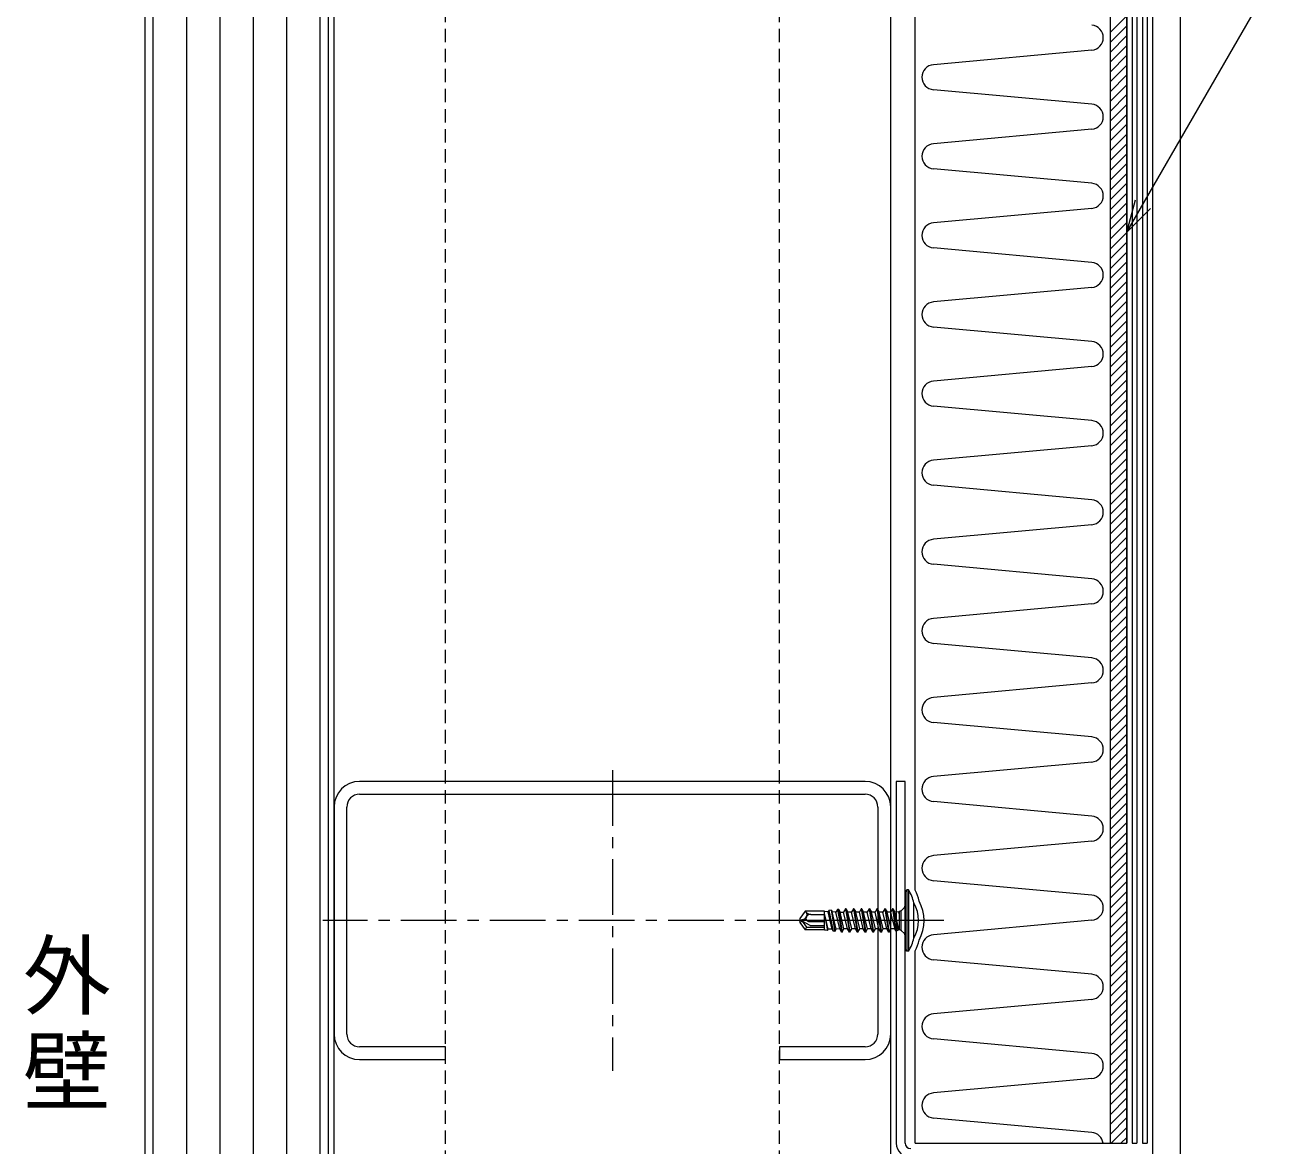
# Model space of a CAD drawing. Units: millimetres, scale not verified. Extents: x -840 to 840, y -594 to 594.
# Drawn here: x -682.2 to -456.4, y -12.7 to 188.7 of the extents above; entities that cross this region are included whole.
import ezdxf
from ezdxf.enums import TextEntityAlignment as Align

# ---------------------------------------------------------------- set-up
doc = ezdxf.new("R2010")
doc.units = ezdxf.units.MM
doc.header["$LTSCALE"] = 2
doc.linetypes.add('CHAIN1', pattern=[8, 5, -1, 1, -1])
doc.linetypes.add('DASHED1', pattern=[1.8, 1.2, -0.6])
for name, color, linetype, lineweight in [('0-0_基準線(IBｼｰﾄ)', 4, 'Continuous', 9), ('0-1_断熱材', 5, 'Continuous', 9), ('0-4_鋼材(受け鋼鈑)', 7, 'Continuous', 9), ('0-5_寸法線', 7, 'Continuous', 9), ('0-6_タイトル文字', 5, 'Continuous', 9), ('0-7_鋼材(C型・H鋼ｅｔｃ)', 7, 'Continuous', 9), ('0-8_中心線', 2, 'CHAIN1', 9), ('0-9_躯体', 7, 'Continuous', 9), ('0-C_部材(ﾋﾞｽ類)', 7, 'Continuous', 9), ('1-4_塗膜(MR-Z)', 134, 'Continuous', 9), ('1-5_塗膜(N-300)', 2, 'Continuous', 9), ('1-6_構築線', 4, 'Continuous', 9)]:
    doc.layers.add(name, color=color, linetype=linetype, lineweight=lineweight)
doc.styles.add('ＭＳ ゴシック', font='')
doc.styles.get('ＭＳ ゴシック').set_extended_font_data('MS Gothic')

msp = doc.modelspace()

# ---------------------------------------------------------------- linework, layer by layer
at = {"layer": '0-0_基準線(IBｼｰﾄ)', "color": 7}
for p, q in [((-479.64, -56.748), (-479.64, 318.06)), ((-474.64, -56.748), (-474.64, 318.06))]:
    msp.add_line(p, q, dxfattribs=at)
at = {"layer": '0-1_断熱材', "color": 7}
for p, q in [((-522.306, 33.221), (-522.306, 315.226)), ((-487.306, 315.226), (-487.306, -12.214)), ((-522.306, -12.214), (-522.306, 22.352)), ((-522.306, -12.214), (-487.306, -12.214))]:
    msp.add_line(p, q, dxfattribs=at)
at = {"layer": '0-1_断熱材'}
for p, q in [((-484.306, 315.226), (-484.306, -12.214)), ((-487.306, 187.346), (-484.306, 190.346)), ((-487.306, 185.578), (-484.306, 188.578)), ((-487.306, 183.81), (-484.306, 186.81)), ((-487.306, 182.042), (-484.306, 185.042)), ((-487.306, 180.274), (-484.306, 183.274)), ((-487.306, 178.507), (-484.306, 181.507)), ((-487.306, 176.739), (-484.306, 179.739)), ((-487.306, 174.971), (-484.306, 177.971)), ((-487.306, 173.203), (-484.306, 176.203)), ((-487.306, 171.436), (-484.306, 174.436)), ((-487.306, 169.668), (-484.306, 172.668)), ((-487.306, 167.9), (-484.306, 170.9)), ((-487.306, 166.132), (-484.306, 169.132)), ((-487.306, 164.365), (-484.306, 167.365)), ((-487.306, 162.597), (-484.306, 165.597)), ((-487.306, 160.829), (-484.306, 163.829)), ((-487.306, 159.061), (-484.306, 162.061)), ((-487.306, 157.293), (-484.306, 160.293)), ((-487.306, 155.526), (-484.306, 158.526)), ((-487.306, 153.758), (-484.306, 156.758)), ((-487.306, 151.99), (-484.306, 154.99)), ((-487.306, 150.222), (-484.306, 153.222)), ((-487.306, 148.455), (-484.306, 151.455)), ((-487.306, 146.687), (-484.306, 149.687)), ((-487.306, 144.919), (-484.306, 147.919)), ((-487.306, 143.151), (-484.306, 146.151)), ((-487.306, 141.384), (-484.306, 144.384)), ((-487.306, 139.616), (-484.306, 142.616)), ((-487.306, 137.848), (-484.306, 140.848)), ((-487.306, 136.08), (-484.306, 139.08)), ((-487.306, 134.313), (-484.306, 137.313)), ((-487.306, 132.545), (-484.306, 135.545)), ((-487.306, 130.777), (-484.306, 133.777)), ((-487.306, 129.009), (-484.306, 132.009)), ((-487.306, 127.241), (-484.306, 130.241)), ((-487.306, 125.474), (-484.306, 128.474)), ((-487.306, 123.706), (-484.306, 126.706)), ((-487.306, 121.938), (-484.306, 124.938)), ((-487.306, 120.17), (-484.306, 123.17)), ((-487.306, 118.403), (-484.306, 121.403)), ((-487.306, 116.635), (-484.306, 119.635)), ((-487.306, 114.867), (-484.306, 117.867)), ((-487.306, 113.099), (-484.306, 116.099)), ((-487.306, 111.332), (-484.306, 114.332)), ((-487.306, 109.564), (-484.306, 112.564)), ((-487.306, 107.796), (-484.306, 110.796)), ((-487.306, 106.028), (-484.306, 109.028)), ((-487.306, 104.26), (-484.306, 107.26)), ((-487.306, 102.493), (-484.306, 105.493)), ((-487.306, 100.725), (-484.306, 103.725)), ((-487.306, 98.957), (-484.306, 101.957)), ((-487.306, 97.189), (-484.306, 100.189)), ((-487.306, 95.422), (-484.306, 98.422)), ((-487.306, 93.654), (-484.306, 96.654)), ((-487.306, 91.886), (-484.306, 94.886)), ((-487.306, 90.118), (-484.306, 93.118)), ((-487.306, 88.351), (-484.306, 91.351)), ((-487.306, 86.583), (-484.306, 89.583)), ((-487.306, 84.815), (-484.306, 87.815)), ((-487.306, 83.047), (-484.306, 86.047)), ((-487.306, 81.279), (-484.306, 84.279)), ((-487.306, 79.512), (-484.306, 82.512)), ((-487.306, 77.744), (-484.306, 80.744)), ((-487.306, 75.976), (-484.306, 78.976)), ((-487.306, 74.208), (-484.306, 77.208)), ((-487.306, 72.441), (-484.306, 75.441)), ((-487.306, 70.673), (-484.306, 73.673)), ((-487.306, 68.905), (-484.306, 71.905)), ((-487.306, 67.137), (-484.306, 70.137)), ((-487.306, 65.37), (-484.306, 68.37)), ((-487.306, 63.602), (-484.306, 66.602)), ((-487.306, 61.834), (-484.306, 64.834)), ((-487.306, 60.066), (-484.306, 63.066)), ((-487.306, 58.299), (-484.306, 61.299)), ((-487.306, 56.531), (-484.306, 59.531)), ((-487.306, 54.763), (-484.306, 57.763)), ((-487.306, 52.995), (-484.306, 55.995)), ((-487.306, 51.227), (-484.306, 54.227)), ((-487.306, 49.46), (-484.306, 52.46)), ((-487.306, 47.692), (-484.306, 50.692)), ((-487.306, 45.924), (-484.306, 48.924)), ((-487.306, 44.156), (-484.306, 47.156)), ((-487.306, 42.389), (-484.306, 45.389)), ((-487.306, 40.621), (-484.306, 43.621)), ((-487.306, 38.853), (-484.306, 41.853)), ((-487.306, 37.085), (-484.306, 40.085)), ((-487.306, 35.318), (-484.306, 38.318)), ((-487.306, 33.55), (-484.306, 36.55)), ((-487.306, 31.782), (-484.306, 34.782)), ((-487.306, 30.014), (-484.306, 33.014)), ((-487.306, 28.246), (-484.306, 31.246)), ((-487.306, 26.479), (-484.306, 29.479)), ((-487.306, 24.711), (-484.306, 27.711)), ((-487.306, 22.943), (-484.306, 25.943)), ((-487.306, 21.175), (-484.306, 24.175)), ((-487.306, 19.408), (-484.306, 22.408)), ((-487.306, 17.64), (-484.306, 20.64)), ((-487.306, 15.872), (-484.306, 18.872)), ((-487.306, 14.104), (-484.306, 17.104)), ((-487.306, 12.337), (-484.306, 15.337)), ((-487.306, 10.569), (-484.306, 13.569)), ((-487.306, 8.801), (-484.306, 11.801)), ((-487.306, 7.033), (-484.306, 10.033)), ((-487.306, 5.266), (-484.306, 8.266)), ((-487.306, 3.498), (-484.306, 6.498)), ((-487.306, 1.73), (-484.306, 4.73)), ((-487.306, -0.038), (-484.306, 2.962)), ((-487.306, -1.806), (-484.306, 1.194)), ((-487.306, -3.573), (-484.306, -0.573)), ((-487.306, -5.341), (-484.306, -2.341)), ((-487.306, -7.109), (-484.306, -4.109)), ((-487.306, -8.877), (-484.306, -5.877)), ((-487.306, -10.644), (-484.306, -7.644)), ((-487.108, -12.214), (-484.306, -9.412)), ((-485.34, -12.214), (-484.306, -11.18)), ((-487.306, -12.214), (-484.306, -12.214))]:
    msp.add_line(p, q, dxfattribs=at)
at = {"layer": '0-1_断熱材', "color": 4}
for p, q in [((-490.572, 184.194), (-519.041, 181.593)), ((-490.572, 174.486), (-519.041, 177.087)), ((-490.572, 169.979), (-519.041, 167.379)), ((-490.572, 160.271), (-519.041, 162.872)), ((-490.572, 155.764), (-519.041, 153.164)), ((-490.572, 146.057), (-519.041, 148.657)), ((-490.572, 141.55), (-519.041, 138.949)), ((-490.572, 131.842), (-519.041, 134.442)), ((-490.572, 127.335), (-519.041, 124.735)), ((-490.572, 117.627), (-519.041, 120.228)), ((-490.572, 113.12), (-519.041, 110.52)), ((-490.572, 103.412), (-519.041, 106.013)), ((-490.572, 98.906), (-519.041, 96.305)), ((-490.572, 89.198), (-519.041, 91.798)), ((-490.572, 84.691), (-519.041, 82.09)), ((-490.572, 74.983), (-519.041, 77.583)), ((-490.572, 70.476), (-519.041, 67.876)), ((-490.572, 60.768), (-519.041, 63.369)), ((-490.572, 56.261), (-519.041, 53.661)), ((-490.572, 46.553), (-519.041, 49.154)), ((-490.572, 42.047), (-519.041, 39.446)), ((-490.572, 32.339), (-519.041, 34.939)), ((-490.572, 27.832), (-519.041, 25.231)), ((-490.572, 18.124), (-519.041, 20.724)), ((-490.572, 13.617), (-519.041, 11.017)), ((-490.572, 3.909), (-519.041, 6.51)), ((-490.572, -0.598), (-519.041, -3.198)), ((-490.572, -10.305), (-519.041, -7.705))]:
    msp.add_line(p, q, dxfattribs=at)
at = {"layer": '0-1_断熱材'}
msp.add_lwpolyline([(-487.306, 315.226), (-487.306, -12.214), (-484.306, -12.214), (-484.306, 315.226)], close=True, dxfattribs=at)
at = {"layer": '0-1_断熱材', "color": 4}
for centre, start, end in [((-490.783, 186.447), 275.35135, 84.64865), ((-518.83, 179.34), 95.35135, 264.64865), ((-490.783, 172.233), 275.35135, 84.64865), ((-518.83, 165.125), 95.35135, 264.64865), ((-490.783, 158.018), 275.35135, 84.64865), ((-518.83, 150.911), 95.35135, 264.64865), ((-490.783, 143.803), 275.35135, 84.64865), ((-518.83, 136.696), 95.35135, 264.64865), ((-490.783, 129.588), 275.35135, 84.64865), ((-518.83, 122.481), 95.35135, 264.64865), ((-490.783, 115.374), 275.35135, 84.64865), ((-518.83, 108.266), 95.35135, 264.64865), ((-490.783, 101.159), 275.35135, 84.64865), ((-518.83, 94.052), 95.35135, 264.64865), ((-490.783, 86.944), 275.35135, 84.64865), ((-518.83, 79.837), 95.35135, 264.64865), ((-490.783, 72.729), 275.35135, 84.64865), ((-518.83, 65.622), 95.35135, 264.64865), ((-490.783, 58.515), 275.35135, 84.64865), ((-518.83, 51.407), 95.35135, 264.64865), ((-490.783, 44.3), 275.35135, 84.64865), ((-518.83, 37.193), 95.35135, 264.64865), ((-490.783, 30.085), 275.35135, 84.64865), ((-518.83, 22.978), 95.35135, 264.64865), ((-490.783, 15.871), 275.35135, 84.64865), ((-518.83, 8.763), 95.35135, 264.64865), ((-490.783, 1.656), 275.35135, 84.64865), ((-518.83, -5.452), 95.35135, 264.64865), ((-490.783, -12.559), 8.77417, 84.64865)]:
    msp.add_arc(centre, 2.263, start, end, dxfattribs=at)
at = {"layer": '0-1_断熱材', "color": 7}
for centre, radius, start, end in [((-528.934, 29.709), 7.5, 12.16512, 27.91785), ((-528.006, 27.786), 7.3, 331.3207, 28.67928), ((-528.934, 25.863), 7.5, 332.08215, 347.83486)]:
    msp.add_arc(centre, radius, start, end, dxfattribs=at)
at = {"layer": '0-4_鋼材(受け鋼鈑)', "color": 2}
for p, q in [((-525.706, 52.786), (-525.706, -12.214)), ((-524.106, 52.786), (-525.706, 52.786)), ((-524.106, -12.214), (-524.106, 52.786))]:
    msp.add_line(p, q, dxfattribs=at)
for radius in [2.6, 1]:
    msp.add_arc((-523.106, -12.214), radius, 180, 270, dxfattribs=at)
at = {"layer": '0-5_寸法線'}
for points in [[(-484.306, 151.506), (-398.971, 299.313), (-386.971, 299.313)], [(-480.064, 155.749), (-484.306, 151.506), (-482.754, 157.302)]]:
    msp.add_lwpolyline(points, dxfattribs=at)
at = {"layer": '0-7_鋼材(C型・H鋼ｅｔｃ)'}
for p, q in [((-626.706, -541.574), (-626.706, 266.426)), ((-526.706, -541.574), (-526.706, 266.426)), ((-531.306, 52.786), (-622.106, 52.786)), ((-622.106, 50.486), (-531.306, 50.486)), ((-626.706, 48.186), (-626.706, 7.386)), ((-624.406, 7.386), (-624.406, 48.186)), ((-529.006, 48.186), (-529.006, 7.386)), ((-526.706, 7.386), (-526.706, 48.186))]:
    msp.add_line(p, q, dxfattribs=at)
at = {"layer": '0-7_鋼材(C型・H鋼ｅｔｃ)', "linetype": 'DASHED1'}
for p, q in [((-606.706, -541.574), (-606.706, 261.826)), ((-546.706, -541.574), (-546.706, 261.826))]:
    msp.add_line(p, q, dxfattribs=at)
at = {"layer": '0-7_鋼材(C型・H鋼ｅｔｃ)'}
for points in [[(-622.106, 2.786), (-606.706, 2.786), (-606.706, 5.086), (-622.106, 5.086)], [(-531.306, 5.086), (-546.706, 5.086), (-546.706, 2.786), (-531.306, 2.786)]]:
    msp.add_lwpolyline(points, dxfattribs=at)
for centre, radius, start, end in [((-622.106, 48.186), 4.6, 90, 180), ((-531.306, 48.186), 4.6, 0, 90), ((-622.106, 48.186), 2.3, 90, 180), ((-531.306, 48.186), 2.3, 0, 90), ((-622.106, 7.386), 4.6, 180, 270), ((-622.106, 7.386), 2.3, 180, 270), ((-531.306, 7.386), 2.3, 270, 0), ((-531.306, 7.386), 4.6, 270, 0)]:
    msp.add_arc(centre, radius, start, end, dxfattribs=at)
at = {"layer": '0-8_中心線'}
for p, q in [((-576.706, 54.786), (-576.706, 0.786)), ((-524.706, 27.786), (-628.706, 27.786)), ((-517.14, 27.786), (-542.14, 27.786))]:
    msp.add_line(p, q, dxfattribs=at)
at = {"layer": '0-9_躯体'}
for p, q in [((-660.64, -55.555), (-660.64, 311.826)), ((-627.706, -39.888), (-627.706, 311.826))]:
    msp.add_line(p, q, dxfattribs=at)
at = {"layer": '0-9_躯体', "color": 4}
msp.add_line((-659.173, -39.888), (-659.173, 311.826), dxfattribs=at)
at = {"layer": '0-C_部材(ﾋﾞｽ類)'}
for p, q in [((-523.806, 33.286), (-524.106, 32.929)), ((-524.106, 32.929), (-524.106, 22.644)), ((-523.506, 33.286), (-523.806, 33.286)), ((-523.806, 33.286), (-523.806, 22.286)), ((-523.506, 33.286), (-523.506, 22.286)), ((-538.606, 29.486), (-542.089, 29.486)), ((-541.858, 29.238), (-542.089, 29.486)), ((-538.606, 26.086), (-538.606, 29.486)), ((-537.935, 29.361), (-538.606, 29.385)), ((-537.801, 29.593), (-537.935, 29.361)), ((-537.244, 26.235), (-537.935, 29.361)), ((-537.421, 29.644), (-537.801, 29.593)), ((-537.801, 29.593), (-537.037, 25.878)), ((-537.421, 29.644), (-536.766, 25.842)), ((-537.421, 29.644), (-537.244, 29.337)), ((-536.274, 29.796), (-536.553, 29.313)), ((-536.111, 29.818), (-536.274, 29.796)), ((-536.274, 29.796), (-535.531, 25.711)), ((-536.111, 29.818), (-535.431, 25.711)), ((-536.111, 29.818), (-535.804, 29.286)), ((-534.826, 29.861), (-535.158, 29.286)), ((-534.826, 29.861), (-534.121, 25.711)), ((-534.726, 29.861), (-534.826, 29.861)), ((-534.726, 29.861), (-534.021, 25.711)), ((-534.726, 29.861), (-534.394, 29.286)), ((-533.416, 29.861), (-533.748, 29.286)), ((-533.416, 29.861), (-532.711, 25.711)), ((-533.316, 29.861), (-533.416, 29.861)), ((-533.316, 29.861), (-532.611, 25.711)), ((-533.316, 29.861), (-532.984, 29.286)), ((-532.006, 29.861), (-532.338, 29.286)), ((-532.006, 29.861), (-531.301, 25.711)), ((-531.906, 29.861), (-532.006, 29.861)), ((-531.906, 29.861), (-531.201, 25.711)), ((-531.906, 29.861), (-531.574, 29.286)), ((-530.596, 29.861), (-530.928, 29.286)), ((-530.596, 29.861), (-529.891, 25.711)), ((-530.496, 29.861), (-530.596, 29.861)), ((-530.496, 29.861), (-529.791, 25.711)), ((-530.496, 29.861), (-530.164, 29.286)), ((-529.186, 29.861), (-529.518, 29.286)), ((-529.186, 29.861), (-528.481, 25.711)), ((-529.086, 29.861), (-529.186, 29.861)), ((-529.086, 29.861), (-528.381, 25.711)), ((-529.086, 29.861), (-528.754, 29.286)), ((-527.776, 29.861), (-528.108, 29.286)), ((-527.776, 29.861), (-527.071, 25.711)), ((-527.676, 29.861), (-527.776, 29.861)), ((-527.676, 29.861), (-526.971, 25.711)), ((-527.676, 29.861), (-527.344, 29.286)), ((-526.366, 29.861), (-526.698, 29.286)), ((-526.366, 29.861), (-525.753, 25.869)), ((-526.266, 29.861), (-526.366, 29.861)), ((-526.266, 29.861), (-525.416, 25.964)), ((-526.266, 29.861), (-525.949, 29.312)), ((-525.245, 29.361), (-525.949, 29.312)), ((-525.114, 29.466), (-525.245, 29.361)), ((-525.114, 28.788), (-525.245, 29.361)), ((-525.114, 26.106), (-525.114, 29.466)), ((-524.906, 29.466), (-524.906, 26.106)), ((-524.906, 29.466), (-524.906, 26.106)), ((-524.253, 30.12), (-524.76, 29.613)), ((-522.55, 24.636), (-522.55, 30.936)), ((-542.665, 27.884), (-543.106, 27.786)), ((-542.607, 27.698), (-543.106, 27.786)), ((-543.106, 27.786), (-543.026, 27.425)), ((-543.026, 27.425), (-542.607, 27.698)), ((-543.026, 27.425), (-542.089, 26.086)), ((-541.201, 26.886), (-542.607, 27.698)), ((-542.607, 27.698), (-541.828, 26.586)), ((-541.807, 28.494), (-541.855, 28.425)), ((-541.702, 27.736), (-541.443, 27.586)), ((-541.443, 27.586), (-538.606, 27.586)), ((-541.053, 28.886), (-538.606, 28.886)), ((-537.963, 26.21), (-538.606, 29.05)), ((-538.606, 28.816), (-538.076, 26.016)), ((-536.553, 29.313), (-537.244, 29.337)), ((-536.524, 26.261), (-537.244, 29.337)), ((-535.862, 26.284), (-536.553, 29.313)), ((-535.786, 29.286), (-535.804, 29.286)), ((-535.099, 26.286), (-535.804, 29.286)), ((-535.786, 29.286), (-535.158, 29.286)), ((-534.453, 26.286), (-535.158, 29.286)), ((-533.748, 29.286), (-534.394, 29.286)), ((-533.689, 26.286), (-534.394, 29.286)), ((-533.043, 26.286), (-533.748, 29.286)), ((-532.338, 29.286), (-532.984, 29.286)), ((-532.279, 26.286), (-532.984, 29.286)), ((-531.633, 26.286), (-532.338, 29.286)), ((-530.928, 29.286), (-531.574, 29.286)), ((-530.869, 26.286), (-531.574, 29.286)), ((-530.223, 26.286), (-530.928, 29.286)), ((-529.518, 29.286), (-530.164, 29.286)), ((-529.459, 26.286), (-530.164, 29.286)), ((-528.813, 26.286), (-529.518, 29.286)), ((-528.108, 29.286), (-528.754, 29.286)), ((-528.049, 26.286), (-528.754, 29.286)), ((-527.403, 26.286), (-528.108, 29.286)), ((-526.698, 29.286), (-527.344, 29.286)), ((-526.639, 26.286), (-527.344, 29.286)), ((-526.316, 27.661), (-526.698, 29.286)), ((-526.316, 27.661), (-525.98, 26.263)), ((-525.272, 26.213), (-525.949, 29.312)), ((-541.828, 26.586), (-542.089, 26.086)), ((-538.606, 26.086), (-542.089, 26.086)), ((-541.828, 26.586), (-538.606, 26.586)), ((-541.201, 26.886), (-538.606, 26.886)), ((-538.606, 26.261), (-538.565, 26.081)), ((-538.565, 26.081), (-538.606, 26.153)), ((-538.076, 26.016), (-538.565, 26.081)), ((-538.076, 26.016), (-537.963, 26.21)), ((-537.244, 26.235), (-537.963, 26.21)), ((-537.037, 25.878), (-537.244, 26.235)), ((-536.766, 25.842), (-537.037, 25.878)), ((-536.766, 25.842), (-536.524, 26.261)), ((-535.862, 26.284), (-536.524, 26.261)), ((-535.531, 25.711), (-535.862, 26.284)), ((-535.431, 25.711), (-535.531, 25.711)), ((-535.431, 25.711), (-535.099, 26.286)), ((-534.453, 26.286), (-535.099, 26.286)), ((-534.121, 25.711), (-534.453, 26.286)), ((-534.021, 25.711), (-534.121, 25.711)), ((-534.021, 25.711), (-533.689, 26.286)), ((-533.043, 26.286), (-533.689, 26.286)), ((-532.711, 25.711), (-533.043, 26.286)), ((-532.611, 25.711), (-532.711, 25.711)), ((-532.611, 25.711), (-532.279, 26.286)), ((-531.633, 26.286), (-532.279, 26.286)), ((-531.301, 25.711), (-531.633, 26.286)), ((-531.201, 25.711), (-531.301, 25.711)), ((-531.201, 25.711), (-530.869, 26.286)), ((-530.223, 26.286), (-530.869, 26.286)), ((-529.891, 25.711), (-530.223, 26.286)), ((-529.791, 25.711), (-529.891, 25.711)), ((-529.791, 25.711), (-529.459, 26.286)), ((-528.813, 26.286), (-529.459, 26.286)), ((-528.481, 25.711), (-528.813, 26.286)), ((-528.381, 25.711), (-528.481, 25.711)), ((-528.381, 25.711), (-528.049, 26.286)), ((-527.403, 26.286), (-528.049, 26.286)), ((-527.071, 25.711), (-527.403, 26.286)), ((-526.971, 25.711), (-527.071, 25.711)), ((-526.971, 25.711), (-526.639, 26.286)), ((-526.316, 26.286), (-526.639, 26.286)), ((-525.98, 26.263), (-526.316, 26.286)), ((-525.753, 25.869), (-525.98, 26.263)), ((-525.416, 25.964), (-525.753, 25.869)), ((-525.416, 25.964), (-525.272, 26.213)), ((-525.114, 26.202), (-525.272, 26.213)), ((-524.76, 25.96), (-524.253, 25.453)), ((-523.806, 22.286), (-524.106, 22.644)), ((-523.506, 22.286), (-523.806, 22.286))]:
    msp.add_line(p, q, dxfattribs=at)
msp.add_lwpolyline([(-542.089, 29.486), (-543.026, 28.147), (-543.106, 27.786)], dxfattribs=at)
for centre, radius, start, end in [((-528.934, 29.709), 6.5, 10.88238, 33.38979), ((-525.114, 29.966), 0.5, 270, 315), ((-524.606, 30.473), 0.5, 315, 0), ((-528.006, 27.786), 6.3, 330.00001, 29.99999), ((-542.956, 29.196), 1.344, 282.5, 325), ((-542.374, 26.572), 1.344, 60, 102.5), ((-541.463, 28.151), 0.479, 145, 240), ((-542.294, 28.834), 0.594, 325, 42.84567), ((-541.053, 29.985), 1.099, 222.84567, 270), ((-541.053, 27.965), 0.921, 90, 145), ((-525.114, 25.606), 0.5, 45, 90), ((-524.606, 25.099), 0.5, 0, 45), ((-528.934, 25.863), 6.5, 326.61021, 349.11762)]:
    msp.add_arc(centre, radius, start, end, dxfattribs=at)
at = {"layer": '1-4_塗膜(MR-Z)'}
for p, q in [((-483.306, 315.226), (-483.306, -12.214)), ((-482.473, 315.226), (-482.473, -12.214)), ((-483.306, -12.214), (-482.473, -12.214))]:
    msp.add_line(p, q, dxfattribs=at)
at = {"layer": '1-5_塗膜(N-300)'}
for p, q in [((-481.473, 315.226), (-481.473, -12.214)), ((-480.64, 315.226), (-480.64, -12.214)), ((-481.473, -12.214), (-480.64, -12.214))]:
    msp.add_line(p, q, dxfattribs=at)
at = {"layer": '1-6_構築線'}
for p, q in [((-653.173, -39.888), (-653.173, 311.826)), ((-647.173, -39.888), (-647.173, 311.826)), ((-641.173, -39.888), (-641.173, 311.826)), ((-635.173, -39.888), (-635.173, 311.826)), ((-629.173, -39.888), (-629.173, 311.826))]:
    msp.add_line(p, q, dxfattribs=at)

# ---------------------------------------------------------------- texts
at = {"layer": '0-6_タイトル文字', "color": 7, "style": 'ＭＳ ゴシック'}
for s, p in [('外', (-682.601, 8.599)), ('壁', (-682.601, -8.601))]:
    msp.add_text(s, height=11.58, dxfattribs=at).set_placement(p, align=Align.BOTTOM_LEFT)

doc.saveas('drawing.dxf')
